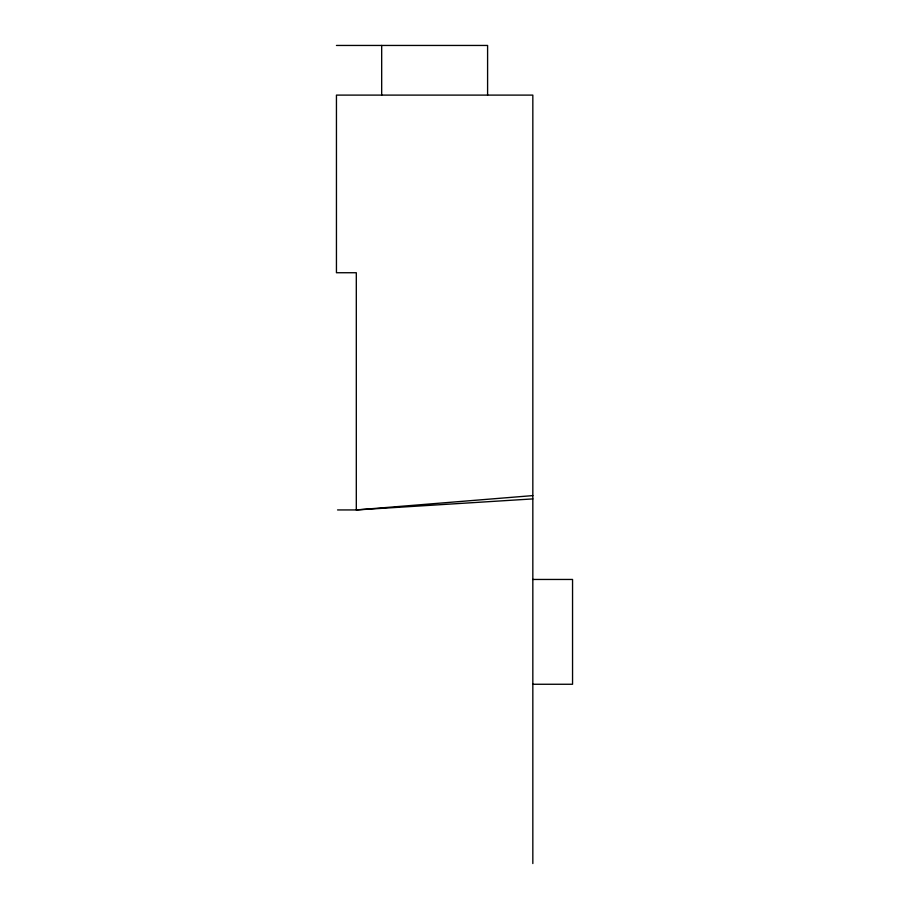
<?xml version="1.0" encoding="UTF-8"?>
<svg xmlns="http://www.w3.org/2000/svg" width="909" height="909" viewBox="0 0 909 909"><rect width="100%" height="100%" fill="white"/><g stroke="black" fill="none" stroke-linecap="round" stroke-linejoin="round"><path stroke-width="1.36" d="M532.833 495.598L356.305 509.938L337.546 509.938M532.833 498.905L356.305 509.938L356.305 272.734L336.444 272.734L336.444 95.104L532.833 95.104L532.833 863.55M336.444 45.45L487.599 45.45L487.599 95.104M532.833 579.453L572.556 579.453L572.556 684.261L532.833 684.261M381.678 45.45L381.678 95.104"/></g></svg>
